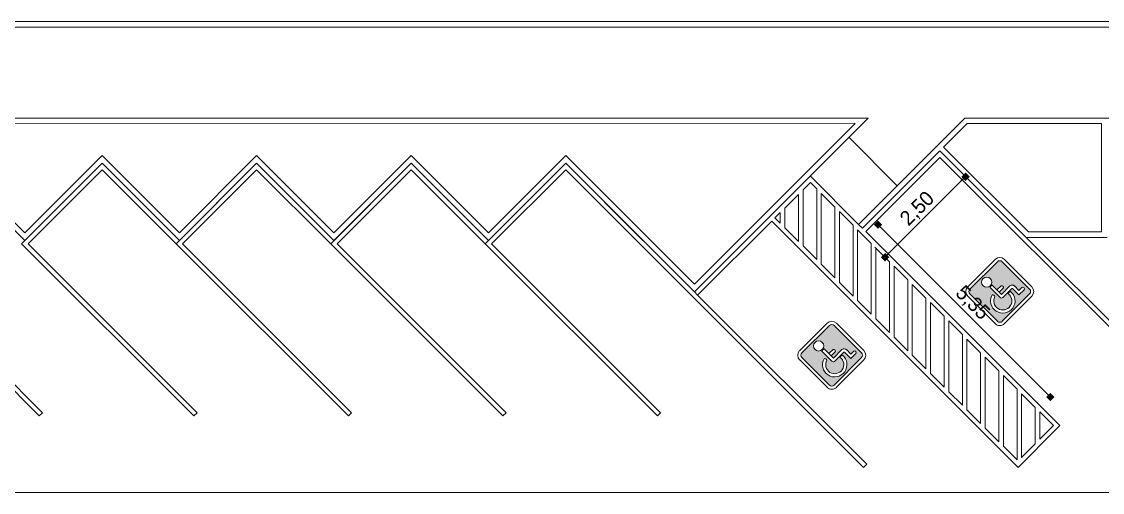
# Model space of a CAD drawing. Header units: millimetres. Extents: x -395 to 1008, y 9 to 692.
# Drawn here: x -315.02 to -291.28, y 9.26 to 19.6 of the extents above; entities that cross this region are included whole.
import ezdxf

# ---------------------------------------------------------------- set-up
doc = ezdxf.new("R2010")
doc.units = ezdxf.units.MM
doc.header["$LTSCALE"] = 0.1
doc.header["$MEASUREMENT"] = 0
doc.layers.get('0').update_dxf_attribs({"color": 5})
doc.layers.add('.10 ultra fina', color=240, linetype='Continuous', lineweight=5)
doc.styles.add('Texto Wilian', font='himalaya.ttf')

# ---------------------------------------------------------------- blocks, each defined once
blk = doc.blocks.new('etwew')
at = {"layer": '.10 ultra fina', "lineweight": 5}
h = blk.add_hatch(color=240, dxfattribs=at)
h.dxf.hatch_style = 1
h.paths.add_polyline_path([(399.717, 74.416, 0.414214), (399.613, 74.416), (399.01, 73.813, 0.414214), (399.01, 73.709), (399.613, 73.106, 0.414214), (399.717, 73.106), (400.32, 73.709, 0.414214), (400.32, 73.813)])
h.paths.add_polyline_path([(399.99, 73.88), (400.084, 73.786), (400.148, 73.849, -1), (400.19, 73.793), (400.084, 73.687), (399.945, 73.826, 0.290137), (399.931, 73.829), (399.728, 73.626, -0.358913), (399.67, 73.631), (399.451, 73.85, -0.241455), (399.5, 73.899), (399.603, 73.796), (399.696, 73.889, -0.485227), (399.745, 73.84), (399.652, 73.747), (399.701, 73.698), (399.888, 73.884, -0.414214)], flags=16)
h.paths.add_polyline_path([(399.297, 73.885, -1), (399.456, 74.044, -1)], flags=16)
h.paths.add_polyline_path([(399.9, 73.765, -2.149116), (399.496, 73.686, -0.384166), (399.557, 73.652, 2.200852), (399.85, 73.715, -0.25666)], flags=16)
h = blk.add_hatch(color=240, dxfattribs=at)
h.dxf.hatch_style = 1
h.paths.add_polyline_path([(396.026, 73.016, 0.414214), (395.922, 73.016), (395.319, 72.413, 0.414214), (395.319, 72.309), (395.922, 71.706, 0.414214), (396.026, 71.706), (396.629, 72.309, 0.414214), (396.629, 72.413)])
h.paths.add_polyline_path([(396.299, 72.48), (396.393, 72.386), (396.457, 72.449, -1), (396.499, 72.393), (396.393, 72.287), (396.254, 72.426, 0.290137), (396.24, 72.429), (396.037, 72.226, -0.358913), (395.979, 72.23), (395.759, 72.45, -0.241455), (395.809, 72.499), (395.912, 72.396), (396.005, 72.489, -0.485227), (396.054, 72.44), (395.961, 72.347), (396.01, 72.297), (396.197, 72.484, -0.414214)], flags=16)
h.paths.add_polyline_path([(395.606, 72.485, -1), (395.765, 72.644, -1)], flags=16)
h.paths.add_polyline_path([(396.209, 72.365, -2.149116), (395.805, 72.286, -0.384166), (395.866, 72.252, 2.200852), (396.159, 72.315, -0.25666)], flags=16)
at = {"layer": '.10 ultra fina', "color": 240, "lineweight": 5}
for p, q in [((363.409, 79.569), (413.806, 79.569)), ((363.458, 79.689), (413.686, 79.689)), ((396.776, 77.569), (332.712, 77.569)), ((396.487, 77.449), (372.305, 77.462)), ((392.958, 73.751), (396.776, 77.569)), ((392.958, 73.92), (396.487, 77.449)), ((396.565, 75.236), (398.898, 77.569)), ((398.431, 76.933), (398.947, 77.449)), ((398.898, 77.569), (414.331, 77.569)), ((398.947, 77.449), (401.9, 77.449)), ((401.9, 77.449), (401.9, 75.069)), ((396.353, 77.145), (397.413, 76.084)), ((400.296, 75.069), (398.431, 76.933)), ((376.554, 76.749), (378.251, 75.052)), ((378.251, 75.052), (379.948, 76.749)), ((379.948, 76.749), (381.645, 75.052)), ((381.645, 75.052), (383.342, 76.749)), ((383.342, 76.749), (385.039, 75.052)), ((385.039, 75.052), (386.736, 76.749)), ((386.736, 76.749), (388.433, 75.052)), ((388.433, 75.052), (390.13, 76.749)), ((390.13, 76.749), (392.958, 73.92)), ((398.347, 76.848), (396.65, 75.151)), ((396.72, 75.08), (398.347, 76.706)), ((400.246, 74.949), (398.347, 76.848)), ((398.347, 76.706), (402.61, 72.443)), ((378.251, 74.882), (376.554, 76.579)), ((376.554, 76.579), (378.251, 74.882)), ((379.948, 76.579), (378.18, 74.811)), ((378.251, 74.882), (379.948, 76.579)), ((378.322, 74.811), (379.948, 76.437)), ((381.645, 74.882), (379.948, 76.579)), ((379.948, 76.579), (381.645, 74.882)), ((379.948, 76.437), (381.574, 74.811)), ((383.342, 76.579), (381.574, 74.811)), ((381.645, 74.882), (383.342, 76.579)), ((381.716, 74.811), (383.342, 76.437)), ((385.039, 74.882), (383.342, 76.579)), ((383.342, 76.579), (385.039, 74.882)), ((383.342, 76.437), (384.969, 74.811)), ((386.736, 76.579), (384.969, 74.811)), ((385.039, 74.882), (386.736, 76.579)), ((385.11, 74.811), (386.736, 76.437)), ((388.433, 74.882), (386.736, 76.579)), ((386.736, 76.579), (388.433, 74.882)), ((386.736, 76.437), (388.363, 74.811)), ((390.13, 76.579), (388.363, 74.811)), ((388.433, 74.882), (390.13, 76.579)), ((388.504, 74.811), (390.13, 76.437)), ((391.827, 74.882), (390.13, 76.579)), ((390.13, 76.579), (392.958, 73.751)), ((390.13, 76.437), (392.308, 74.26)), ((398.69, 76.504), (398.947, 76.247)), ((395.504, 76.296), (396.565, 75.236)), ((395.343, 75.994), (395.504, 76.155)), ((395.343, 74.761), (395.343, 75.994)), ((395.504, 76.155), (395.643, 76.016)), ((395.643, 74.461), (395.643, 76.016)), ((397.236, 74.607), (398.82, 76.191)), ((394.943, 75.594), (395.243, 75.894)), ((395.243, 74.861), (395.243, 75.894)), ((395.743, 75.916), (396.043, 75.616)), ((395.743, 74.361), (395.743, 75.916)), ((394.726, 75.377), (394.843, 75.494)), ((394.843, 75.261), (394.843, 75.494)), ((394.943, 75.161), (394.943, 75.594)), ((396.043, 74.061), (396.043, 75.616)), ((396.143, 75.516), (396.443, 75.216)), ((396.143, 73.961), (396.143, 75.516)), ((393.029, 73.68), (394.656, 75.306)), ((394.656, 75.306), (396.282, 73.68)), ((394.843, 75.261), (394.726, 75.377)), ((396.991, 75.229), (397.026, 75.265)), ((395.243, 74.861), (394.943, 75.161)), ((396.443, 73.661), (396.443, 75.216)), ((396.543, 75.116), (396.843, 74.816)), ((396.543, 73.561), (396.543, 75.116)), ((396.65, 75.151), (396.565, 75.236)), ((400.984, 70.816), (396.72, 75.08)), ((400.682, 71.538), (397.083, 75.137)), ((401.9, 75.069), (400.296, 75.069)), ((374.786, 74.811), (378.569, 71.028)), ((378.64, 71.099), (374.928, 74.811)), ((378.18, 74.811), (381.963, 71.028)), ((382.034, 71.099), (378.322, 74.811)), ((381.574, 74.811), (385.357, 71.028)), ((385.428, 71.099), (381.716, 74.811)), ((384.969, 74.811), (388.752, 71.028)), ((388.822, 71.099), (385.11, 74.811)), ((388.363, 74.811), (392.146, 71.028)), ((392.216, 71.099), (388.504, 74.811)), ((396.843, 73.261), (396.843, 74.816)), ((400.246, 74.949), (402.681, 72.513)), ((402.02, 74.949), (400.246, 74.949)), ((395.643, 74.461), (395.343, 74.761)), ((396.923, 74.736), (397.179, 74.48)), ((396.943, 74.716), (397.243, 74.416)), ((396.943, 73.161), (396.943, 74.716)), ((396.043, 74.061), (395.743, 74.361)), ((397.243, 72.861), (397.243, 74.416)), ((397.343, 74.316), (397.643, 74.016)), ((397.343, 72.761), (397.343, 74.316)), ((399.564, 74.466), (398.961, 73.863)), ((399.613, 74.416), (399.01, 73.813)), ((400.32, 73.813), (399.717, 74.416)), ((400.37, 73.863), (399.767, 74.466)), ((392.308, 74.26), (396.671, 69.897)), ((396.443, 73.661), (396.143, 73.961)), ((397.643, 72.461), (397.643, 74.016)), ((397.743, 73.916), (398.043, 73.616)), ((397.743, 72.361), (397.743, 73.916)), ((399.67, 73.631), (399.451, 73.85)), ((399.701, 73.698), (399.5, 73.899)), ((399.603, 73.796), (399.696, 73.889)), ((399.652, 73.747), (399.745, 73.84)), ((399.701, 73.698), (399.888, 73.884)), ((399.728, 73.626), (399.931, 73.829)), ((399.945, 73.826), (400.084, 73.687)), ((399.986, 73.884), (400.084, 73.786)), ((400.084, 73.786), (400.148, 73.849)), ((393.029, 73.68), (392.958, 73.751)), ((396.742, 69.968), (393.029, 73.68)), ((400.065, 69.897), (396.282, 73.68)), ((398.043, 72.061), (398.043, 73.616)), ((398.961, 73.66), (399.564, 73.057)), ((399.01, 73.709), (399.613, 73.106)), ((399.717, 73.106), (400.32, 73.709)), ((399.767, 73.057), (400.37, 73.66)), ((400.084, 73.687), (400.197, 73.8)), ((396.843, 73.261), (396.543, 73.561)), ((398.143, 73.516), (398.443, 73.216)), ((398.143, 71.961), (398.143, 73.516)), ((397.243, 72.861), (396.943, 73.161)), ((398.443, 71.661), (398.443, 73.216)), ((398.543, 73.116), (398.843, 72.816)), ((398.543, 71.561), (398.543, 73.116)), ((395.873, 73.066), (395.27, 72.463)), ((395.922, 73.016), (395.319, 72.413)), ((396.629, 72.413), (396.026, 73.016)), ((396.679, 72.463), (396.076, 73.066)), ((397.643, 72.461), (397.343, 72.761)), ((398.843, 71.261), (398.843, 72.816)), ((398.943, 72.716), (399.243, 72.416)), ((398.943, 71.161), (398.943, 72.716)), ((395.979, 72.23), (395.759, 72.45)), ((396.01, 72.297), (395.809, 72.499)), ((395.912, 72.396), (396.005, 72.489)), ((395.961, 72.347), (396.054, 72.44)), ((396.01, 72.297), (396.197, 72.484)), ((396.037, 72.226), (396.24, 72.429)), ((396.254, 72.426), (396.393, 72.287)), ((396.295, 72.484), (396.393, 72.386)), ((396.393, 72.386), (396.457, 72.449)), ((396.393, 72.287), (396.506, 72.4)), ((399.243, 70.861), (399.243, 72.416)), ((395.27, 72.26), (395.873, 71.657)), ((395.319, 72.309), (395.922, 71.706)), ((396.026, 71.706), (396.629, 72.309)), ((396.076, 71.657), (396.679, 72.26)), ((398.043, 72.061), (397.743, 72.361)), ((399.343, 72.316), (399.643, 72.016)), ((399.343, 70.761), (399.343, 72.316)), ((398.443, 71.661), (398.143, 71.961)), ((399.643, 70.461), (399.643, 72.016)), ((399.743, 71.916), (400.043, 71.616)), ((399.743, 70.361), (399.743, 71.916)), ((398.843, 71.261), (398.543, 71.561)), ((400.043, 70.061), (400.043, 71.616)), ((400.143, 71.516), (400.443, 71.216)), ((400.143, 70.116), (400.143, 71.516)), ((400.774, 71.446), (400.809, 71.482)), ((400.443, 70.416), (400.443, 71.216)), ((378.569, 71.028), (378.64, 71.099)), ((378.569, 71.028), (378.569, 71.028)), ((381.963, 71.028), (382.034, 71.099)), ((381.963, 71.028), (381.963, 71.028)), ((385.357, 71.028), (385.428, 71.099)), ((385.357, 71.028), (385.357, 71.028)), ((388.752, 71.028), (388.822, 71.099)), ((388.752, 71.028), (388.752, 71.028)), ((392.146, 71.028), (392.216, 71.099)), ((392.146, 71.028), (392.146, 71.028)), ((399.243, 70.861), (398.943, 71.161)), ((400.543, 71.116), (400.843, 70.816)), ((400.543, 70.516), (400.543, 71.116)), ((399.643, 70.461), (399.343, 70.761)), ((400.913, 70.746), (400.065, 69.897)), ((400.843, 70.816), (400.543, 70.516)), ((400.984, 70.816), (400.913, 70.746)), ((400.043, 70.061), (399.743, 70.361)), ((400.443, 70.416), (400.143, 70.116)), ((396.671, 69.897), (396.742, 69.968)), ((396.671, 69.897), (396.671, 69.897)), ((298.928, 69.349), (414.831, 69.349))]:
    blk.add_line(p, q, dxfattribs=at)
for centre in [(399.377, 73.965), (395.686, 72.565)]:
    blk.add_circle(centre, 0.112, dxfattribs=at)
for centre, radius, start, end in [((399.665, 74.364), 0.144, 45, 135), ((399.665, 74.364), 0.0737, 45, 135), ((399.062, 73.761), 0.144, 135, 225), ((399.523, 73.826), 0.0763, 107.851, 162.149), ((399.701, 73.845), 0.0443, 353.2321, 96.7679), ((399.937, 73.831), 0.0726, 42.7258, 132.7258), ((399.936, 73.816), 0.0136, 43.4126, 111.305), ((400.169, 73.821), 0.0352, 306.6901, 126.6901), ((400.268, 73.761), 0.144, 315, 45), ((399.062, 73.761), 0.0737, 135, 225), ((399.731, 73.555), 0.269, 150.9167, 51.105), ((399.508, 73.635), 0.052, 18.8866, 102.9468), ((399.731, 73.555), 0.199, 150.9167, 53.1743), ((399.702, 73.664), 0.0461, 226.0898, 305.0648), ((399.921, 73.695), 0.0728, 106.4299, 164.0092), ((400.268, 73.761), 0.0737, 315, 45), ((395.974, 72.964), 0.144, 45, 135), ((395.974, 72.964), 0.0737, 45, 135), ((399.665, 73.158), 0.144, 225, 315), ((399.665, 73.158), 0.0737, 225, 315), ((395.371, 72.361), 0.144, 135, 225), ((395.371, 72.361), 0.0737, 135, 225), ((395.832, 72.426), 0.0763, 107.851, 162.149), ((396.01, 72.445), 0.0443, 353.2321, 96.7679), ((396.246, 72.431), 0.0726, 42.7258, 132.7258), ((396.245, 72.416), 0.0136, 43.4126, 111.305), ((396.478, 72.421), 0.0352, 306.6901, 126.6901), ((396.577, 72.361), 0.0737, 315, 45), ((396.577, 72.361), 0.144, 315, 45), ((396.04, 72.155), 0.269, 150.9167, 51.105), ((395.817, 72.235), 0.052, 18.8866, 102.9468), ((396.04, 72.155), 0.199, 150.9167, 53.1743), ((396.011, 72.264), 0.0461, 226.0898, 305.0648), ((396.229, 72.295), 0.0728, 106.4299, 164.0092), ((395.974, 71.758), 0.0737, 225, 315), ((395.974, 71.758), 0.144, 225, 315)]:
    blk.add_arc(centre, radius, start, end, dxfattribs=at)
at = {"layer": '.10 ultra fina', "color": 240, "lineweight": 5, "style": 'Texto Wilian'}
for s, rotation, p in [('2,50', 45, (397.661, 75.186)), ('5,35', 315, (398.67, 73.704))]:
    blk.add_text(s, height=0.32, rotation=rotation, dxfattribs=at).set_placement(p)

msp = doc.modelspace()

# ---------------------------------------------------------------- linework, layer by layer
at = {"color": 0, "linetype": 'ByBlock', "lineweight": -2}
for p, q in [((-294.334, 16.15), (-294.38, 16.104)), ((-296.163, 15.097), (-296.117, 15.051)), ((-296.01, 14.474), (-295.964, 14.52)), ((-292.472, 11.405), (-292.518, 11.451))]:
    msp.add_line(p, q, dxfattribs=at)
at = {"color": 0, "linetype": 'ByBlock'}
for points in [[(-294.38, 16.196), (-294.288, 16.288), (-294.288, 16.104), (-294.196, 16.196)], [(-296.209, 15.051), (-296.301, 15.143), (-296.117, 15.143), (-296.209, 15.234)], [(-295.964, 14.428), (-296.056, 14.336), (-296.056, 14.52), (-296.148, 14.428)], [(-292.426, 11.451), (-292.334, 11.359), (-292.518, 11.359), (-292.426, 11.268)]]:
    msp.add_solid(points, dxfattribs=at)

# ---------------------------------------------------------------- block references
at = {"layer": '.10 ultra fina', "color": 240, "lineweight": 5}
msp.add_blockref('etwew', (-693.2, -60.087), dxfattribs=at)

doc.saveas('drawing.dxf')
